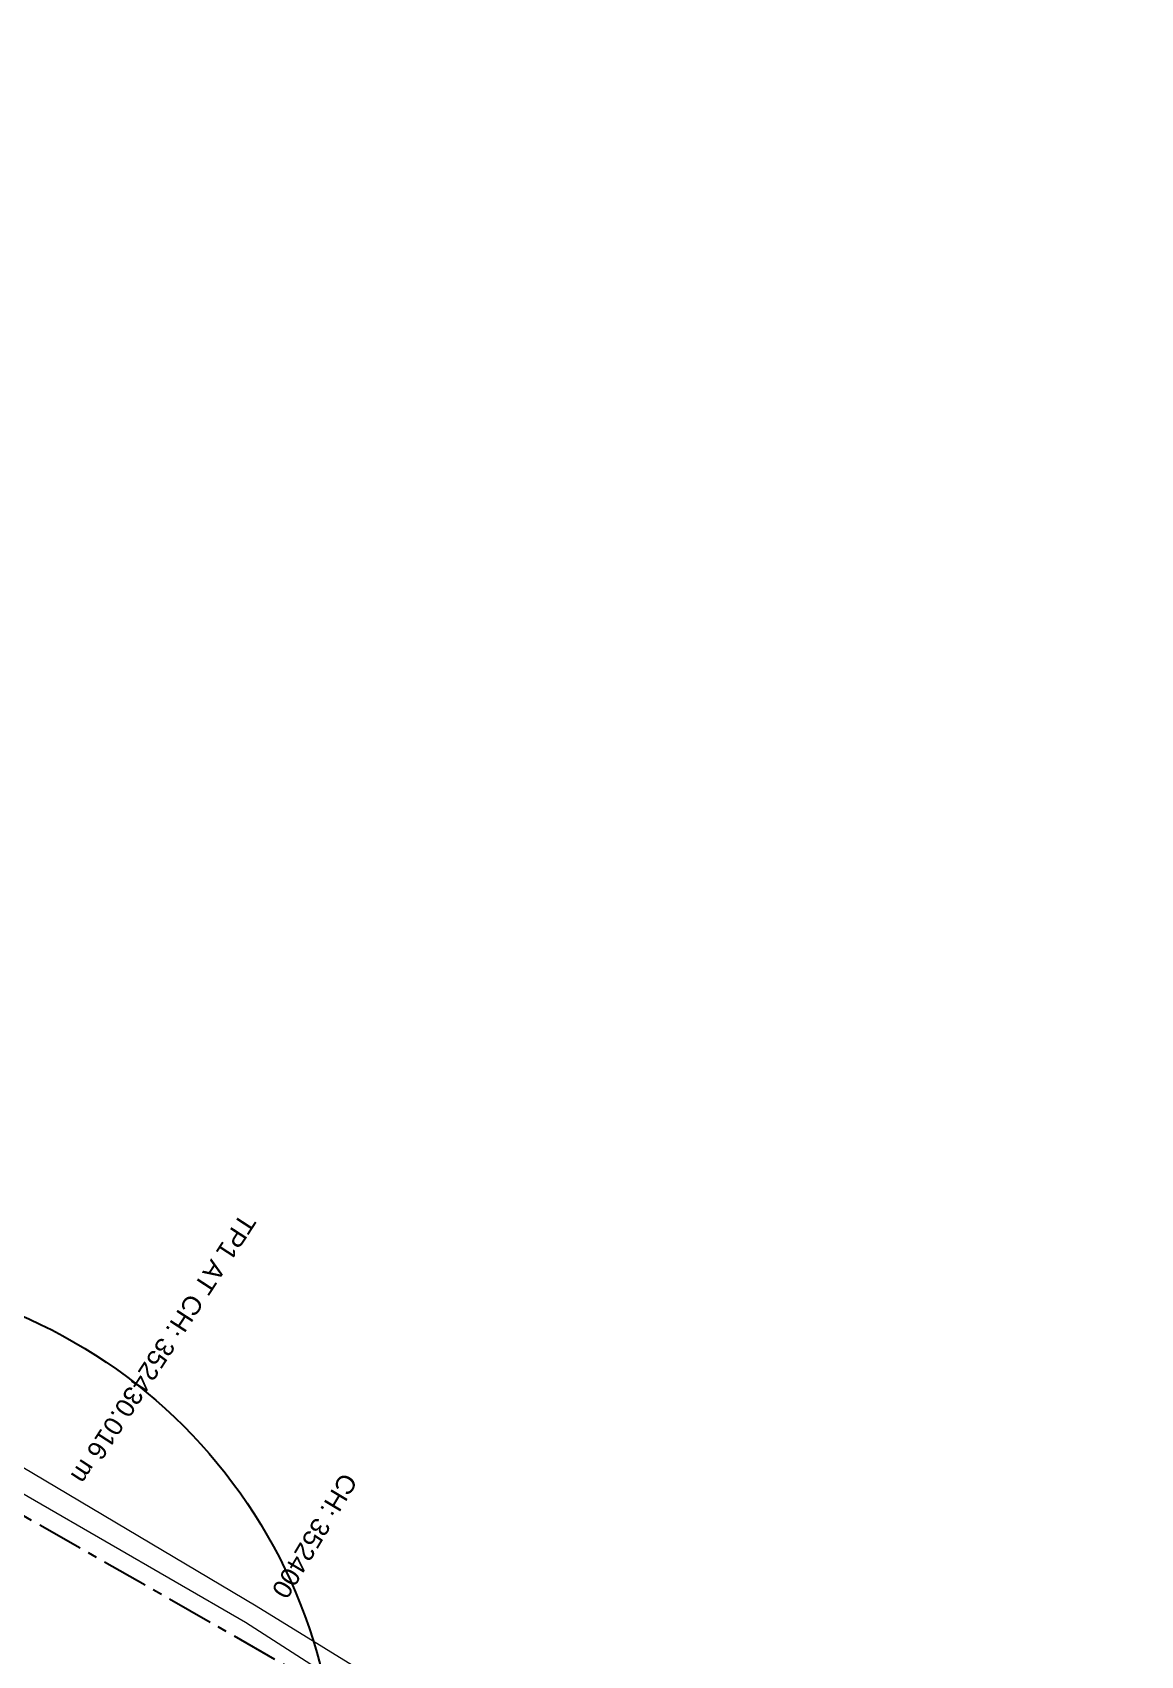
# Model space of a CAD drawing. Header units: metres. Extents: x 593168 to 611286, y 3401475 to 3412398.
# Drawn here: x 600610.4 to 600758.8, y 3407913.5 to 3408130.8 of the extents above; entities that cross this region are included whole.
import ezdxf

# ---------------------------------------------------------------- set-up
doc = ezdxf.new("R2010")
doc.units = ezdxf.units.M
doc.header["$MEASUREMENT"] = 0
doc.linetypes.add('CENTER', pattern=[2, 1.25, -0.25, 0.25, -0.25])
for name, color, linetype, lineweight in [("EXG. TP CH's", 7, 'Continuous', 0), ('Existing IR Chainage', 7, 'Continuous', 0), ('Subroad Edge', 34, 'Continuous', 0)]:
    doc.layers.add(name, color=color, linetype=linetype, lineweight=lineweight)
doc.layers.add('Existing Railway Boundary', color=7, linetype='CENTER')
doc.styles.add('Style-Arial', font='arial_0.ttf')

msp = doc.modelspace()

# ---------------------------------------------------------------- linework, layer by layer
at = {"color": 3}
msp.add_circle((600581.1133, 3407894.7857), 70, dxfattribs=at)
at = {"layer": 'Existing Railway Boundary', "ltscale": 5}
msp.add_lwpolyline([(602723.556, 3406647.6315), (602240.837, 3406937.0674), (602116.2948, 3407010.7668), (601764.5806, 3407219.7883), (601759.3642, 3407222.2685), (601653.1238, 3407292.2946), (601441.2096, 3407415.0505), (601397.917, 3407440.7299), (601301.0475, 3407498.7265), (601241.8375, 3407534.2132), (601188.4611, 3407565.6026), (601139.5754, 3407594.3481), (601094.5264, 3407622.448), (600939.9459, 3407716.091), (600853.7892, 3407766.6119), (600798.1443, 3407818.9628), (600756.3389, 3407844.4101), (600651.5465, 3407908.0731), (600401.2293, 3408050.9686)], dxfattribs=at)
at = {"layer": 'Subroad Edge'}
for points in [[(600798.9934, 3407825.1183, 258.1305), (600724.4816, 3407868.5348, 258.0595), (600695.4321, 3407887.3, 258.0425), (600666.9406, 3407903.7812, 257.9925), (600640.3407, 3407920.1649, 257.8785), (600583.7849, 3407953.7552, 257.8156), (600571.7811, 3407960.2856, 258.0345), (600565.2274, 3407959.7897, 258.0885), (600556.7037, 3407961.5816, 257.9995), (600549.459, 3407965.4205, 258.0335), (600534.1874, 3407974.8464, 257.9865), (600512.1744, 3407988.3924, 257.3217), (600485.5193, 3408005.3692, 258.0315), (600460.2286, 3408020.875, 258.0945), (600435.457, 3408036.3322, 258.1095), (600397.2895, 3408059.5736, 258.5313), (600388.4166, 3408064.3593, 258.8682), (600380.2747, 3408069.9629, 258.7023), (600367.8768, 3408077.3617, 258.5363), (600362.4435, 3408081.1515, 258.5473), (600370.165, 3408109.6531, 258.3404), (600372.0775, 3408130.8266, 258.3291)], [(600797.1852, 3407822.6877, 258.1145), (600757.1634, 3407845.8671, 258.1125), (600723.0046, 3407865.9471, 258.1355), (600693.5352, 3407884.4499, 258.0555), (600665.178, 3407901.085, 257.9255), (600638.9039, 3407917.9623, 257.8795), (600582.4041, 3407950.6437, 257.8935), (600570.9084, 3407956.9251, 257.9255), (600565.8913, 3407956.3686, 258.0435), (600554.8918, 3407958.9694, 258.0055), (600548.5231, 3407963.9741, 257.9325), (600509.9579, 3407986.1072, 257.9885), (600483.6486, 3408002.7576, 258.0325), (600458.7377, 3408018.3054, 258.0435), (600434.2142, 3408033.4671, 258.0275), (600395.9568, 3408057.0557, 258.5233), (600391.4616, 3408057.9973, 258.7543), (600387.7212, 3408057.7802, 259.0212), (600384.5409, 3408057.1799, 259.1752), (600382.9836, 3408055.1208, 259.3151)]]:
    msp.add_polyline3d(points, dxfattribs=at)

# ---------------------------------------------------------------- texts
at = {"layer": "EXG. TP CH's", "color": 7, "lineweight": 0, "insert": (600616.4487, 3407936.9286), "char_height": 2.5, "attachment_point": 6, "rotation": 237, "line_spacing_factor": 0.60024, "style": 'Style-Arial'}
msp.add_mtext('TP1 AT CH: 352430.016 m', dxfattribs=at)
at = {"layer": 'Existing IR Chainage', "color": 7, "lineweight": 0, "insert": (600643.3828, 3407921.5815), "char_height": 2.5, "attachment_point": 6, "rotation": 239.093242, "line_spacing_factor": 0.60036, "style": 'Style-Arial'}
msp.add_mtext('CH: 352400', dxfattribs=at)

doc.saveas('drawing.dxf')
